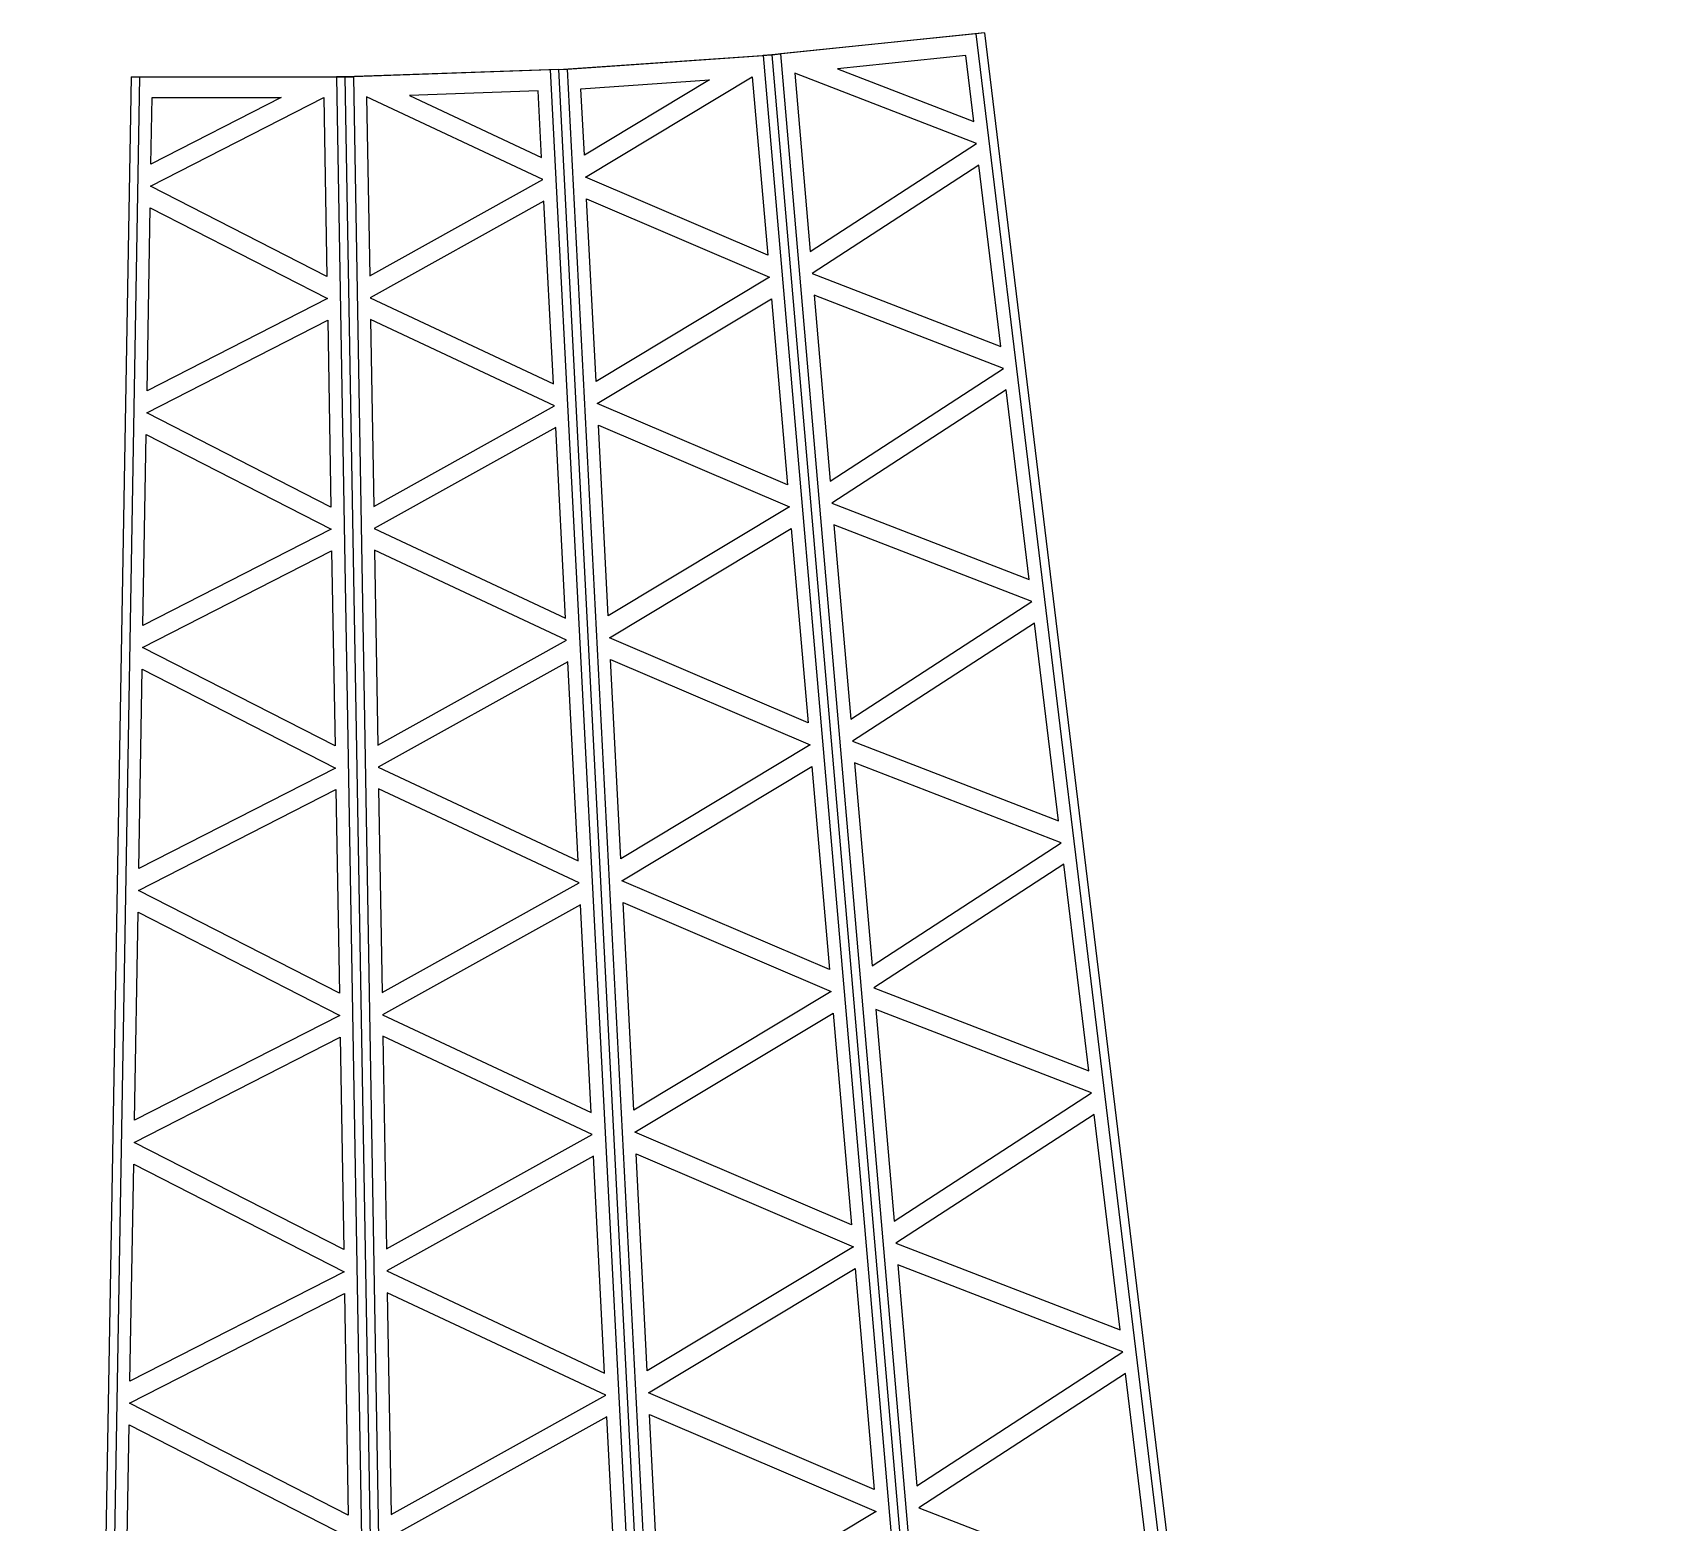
# Model space of a CAD drawing. Header units: millimetres. Extents: x -24 to 168, y 0 to 672.
# Drawn here: x -24 to 167.6, y 498 to 672.2 of the extents above; entities that cross this region are included whole.
import ezdxf

# ---------------------------------------------------------------- set-up
doc = ezdxf.new("R2010")
doc.units = ezdxf.units.MM
doc.header["$MEASUREMENT"] = 0
doc.layers.add('Body001', color=7, linetype='CONTINUOUS')

msp = doc.modelspace()

# ---------------------------------------------------------------- linework, layer by layer
at = {"layer": 'Body001'}
for p, q in [((87.29, 672.17), (62.43, 669.58)), ((87.29, 672.17), (62.43, 669.58)), ((86.3, 672.06, 1.2), (63.42, 669.69, 1.2)), ((86.3, 672.06, 1.2), (63.42, 669.69, 1.2)), ((87.29, 672.17, 0.2), (86.3, 672.06, 1.2)), ((87.29, 672.17, 0.2), (86.3, 672.06, 1.2)), ((86.3, 672.06, 1.2), (166.61, 9.81, 1.2)), ((86.3, 672.06, 1.2), (166.61, 9.81, 1.2)), ((87.29, 672.17), (87.29, 672.17, 0.2)), ((87.29, 672.17, 0.2), (167.6, 9.92, 0.2)), ((87.29, 672.17), (167.6, 9.92)), ((87.29, 672.17), (87.29, 672.17, 0.2)), ((87.29, 672.17, 0.2), (167.6, 9.92, 0.2)), ((87.29, 672.17), (167.6, 9.92)), ((37.49, 667.86), (62.43, 669.58)), ((37.49, 667.86), (62.43, 669.58)), ((38.48, 667.93, 1.2), (61.43, 669.52, 1.2)), ((38.48, 667.93, 1.2), (61.43, 669.52, 1.2)), ((62.43, 669.58, 0.2), (61.43, 669.52, 1.2)), ((62.43, 669.58, 0.2), (61.43, 669.52, 1.2)), ((61.43, 669.52, 1.2), (118.86, 4.89, 1.2)), ((61.43, 669.52, 1.2), (118.86, 4.89, 1.2)), ((62.43, 669.58, 0.2), (63.42, 669.69, 1.2)), ((62.43, 669.58, 0.2), (63.42, 669.69, 1.2)), ((62.43, 669.58), (62.43, 669.58, 0.2)), ((62.43, 669.58), (62.43, 669.58, 0.2)), ((62.43, 669.58, 0.2), (119.86, 4.96, 0.2)), ((62.43, 669.58, 0.2), (119.86, 4.96, 0.2)), ((63.42, 669.69, 1.2), (120.85, 5.07, 1.2)), ((63.42, 669.69, 1.2), (120.85, 5.07, 1.2)), ((85.1, 669.51, 1.2), (70.09, 667.95, 1.2)), ((85.1, 669.51), (70.09, 667.95)), ((85.1, 669.51, 1.2), (70.09, 667.95, 1.2)), ((85.1, 669.51), (70.09, 667.95)), ((86.03, 661.78, 1.2), (85.1, 669.51, 1.2)), ((85.1, 669.51), (85.1, 669.51, 1.2)), ((86.03, 661.78), (85.1, 669.51)), ((86.03, 661.78, 1.2), (85.1, 669.51, 1.2)), ((85.1, 669.51), (85.1, 669.51, 1.2)), ((86.03, 661.78), (85.1, 669.51)), ((-12.5, 667, 0.2), (-24, 0, 0.2)), ((-12.5, 667), (-24, 0)), ((-12.5, 667, 0.2), (-24, 0, 0.2)), ((-12.5, 667), (-24, 0)), ((-11.5, 667, 1.2), (-23, 0, 1.2)), ((-11.5, 667, 1.2), (-23, 0, 1.2)), ((-12.5, 667), (-12.5, 667, 0.2)), ((-12.5, 667), (-12.5, 667, 0.2)), ((-12.5, 667, 0.2), (-11.5, 667, 1.2)), ((-12.5, 667), (12.5, 667)), ((-12.5, 667, 0.2), (-11.5, 667, 1.2)), ((-12.5, 667), (12.5, 667)), ((-11.5, 667, 1.2), (11.5, 667, 1.2)), ((-11.5, 667, 1.2), (11.5, 667, 1.2)), ((12.5, 667, 0.2), (11.5, 667, 1.2)), ((11.5, 667, 1.2), (23, 0, 1.2)), ((12.5, 667, 0.2), (11.5, 667, 1.2)), ((11.5, 667, 1.2), (23, 0, 1.2)), ((37.49, 667.86), (12.5, 667)), ((37.49, 667.86), (12.5, 667)), ((12.5, 667, 0.2), (13.5, 667.03, 1.2)), ((12.5, 667, 0.2), (13.5, 667.03, 1.2)), ((12.5, 667), (12.5, 667, 0.2)), ((12.5, 667), (12.5, 667, 0.2)), ((12.5, 667, 0.2), (24, 0, 0.2)), ((12.5, 667, 0.2), (24, 0, 0.2)), ((36.49, 667.83, 1.2), (13.5, 667.03, 1.2)), ((36.49, 667.83, 1.2), (13.5, 667.03, 1.2)), ((13.5, 667.03, 1.2), (25, 0.03, 1.2)), ((13.5, 667.03, 1.2), (25, 0.03, 1.2)), ((37.49, 667.86, 0.2), (36.49, 667.83, 1.2)), ((37.49, 667.86, 0.2), (36.49, 667.83, 1.2)), ((36.49, 667.83, 1.2), (70.97, 1.62, 1.2)), ((36.49, 667.83, 1.2), (70.97, 1.62, 1.2)), ((37.49, 667.86, 0.2), (38.48, 667.93, 1.2)), ((37.49, 667.86, 0.2), (38.48, 667.93, 1.2)), ((37.49, 667.86), (37.49, 667.86, 0.2)), ((37.49, 667.86), (37.49, 667.86, 0.2)), ((37.49, 667.86, 0.2), (71.97, 1.65, 0.2)), ((37.49, 667.86, 0.2), (71.97, 1.65, 0.2)), ((38.48, 667.93, 1.2), (72.97, 1.72, 1.2)), ((38.48, 667.93, 1.2), (72.97, 1.72, 1.2)), ((40.64, 655.27, 1.2), (60.14, 667, 1.2)), ((40.64, 655.27), (60.14, 667)), ((40.64, 655.27, 1.2), (60.14, 667, 1.2)), ((40.64, 655.27), (60.14, 667)), ((60.14, 667, 1.2), (61.94, 646.17, 1.2)), ((60.14, 667), (60.14, 667, 1.2)), ((60.14, 667), (60.14, 667, 1.2)), ((60.14, 667), (61.94, 646.17)), ((60.14, 667, 1.2), (61.94, 646.17, 1.2)), ((60.14, 667), (61.94, 646.17)), ((86.34, 659.22, 1.2), (65.12, 667.43, 1.2)), ((65.12, 667.43, 1.2), (66.92, 646.6, 1.2)), ((65.12, 667.43), (65.12, 667.43, 1.2)), ((86.34, 659.22), (65.12, 667.43)), ((86.34, 659.22, 1.2), (65.12, 667.43, 1.2)), ((65.12, 667.43), (65.12, 667.43, 1.2)), ((65.12, 667.43), (66.92, 646.6)), ((65.12, 667.43, 1.2), (66.92, 646.6, 1.2)), ((86.34, 659.22), (65.12, 667.43)), ((65.12, 667.43), (66.92, 646.6)), ((70.09, 667.95, 1.2), (86.03, 661.78, 1.2)), ((70.09, 667.95), (70.09, 667.95, 1.2)), ((70.09, 667.95), (86.03, 661.78)), ((70.09, 667.95, 1.2), (86.03, 661.78, 1.2)), ((70.09, 667.95), (70.09, 667.95, 1.2)), ((70.09, 667.95), (86.03, 661.78)), ((35.11, 665.36, 1.2), (20.04, 664.84, 1.2)), ((35.11, 665.36), (20.04, 664.84)), ((35.11, 665.36, 1.2), (20.04, 664.84, 1.2)), ((35.11, 665.36), (20.04, 664.84)), ((35.51, 657.59, 1.2), (35.11, 665.36, 1.2)), ((35.11, 665.36), (35.11, 665.36, 1.2)), ((35.51, 657.59), (35.11, 665.36)), ((35.51, 657.59, 1.2), (35.11, 665.36, 1.2)), ((35.11, 665.36), (35.11, 665.36, 1.2)), ((35.51, 657.59), (35.11, 665.36)), ((40.1, 665.62, 1.2), (55.15, 666.66, 1.2)), ((40.1, 665.62), (55.15, 666.66)), ((40.1, 665.62, 1.2), (55.15, 666.66, 1.2)), ((40.1, 665.62), (55.15, 666.66)), ((40.51, 657.85, 1.2), (40.1, 665.62, 1.2)), ((40.1, 665.62), (40.1, 665.62, 1.2)), ((40.51, 657.85), (40.1, 665.62)), ((40.51, 657.85, 1.2), (40.1, 665.62, 1.2)), ((40.1, 665.62), (40.1, 665.62, 1.2)), ((40.51, 657.85), (40.1, 665.62)), ((55.15, 666.66, 1.2), (40.51, 657.85, 1.2)), ((55.15, 666.66), (40.51, 657.85)), ((55.15, 666.66, 1.2), (40.51, 657.85, 1.2)), ((55.15, 666.66), (40.51, 657.85)), ((55.15, 666.66), (55.15, 666.66, 1.2)), ((55.15, 666.66), (55.15, 666.66, 1.2)), ((-10.22, 654.22, 1.2), (10.04, 664.58, 1.2)), ((-10.22, 654.22), (10.04, 664.58)), ((-10.22, 654.22, 1.2), (10.04, 664.58, 1.2)), ((-10.22, 654.22), (10.04, 664.58)), ((-10.18, 656.8, 1.2), (-10.04, 664.58, 1.2)), ((5.04, 664.58, 1.2), (-10.18, 656.8, 1.2)), ((-10.18, 656.8), (-10.04, 664.58)), ((-10.18, 656.8, 1.2), (-10.04, 664.58, 1.2)), ((5.04, 664.58), (-10.18, 656.8)), ((5.04, 664.58, 1.2), (-10.18, 656.8, 1.2)), ((-10.18, 656.8), (-10.04, 664.58)), ((5.04, 664.58), (-10.18, 656.8)), ((-10.04, 664.58, 1.2), (5.04, 664.58, 1.2)), ((-10.04, 664.58), (-10.04, 664.58, 1.2)), ((-10.04, 664.58), (-10.04, 664.58, 1.2)), ((-10.04, 664.58), (5.04, 664.58)), ((-10.04, 664.58, 1.2), (5.04, 664.58, 1.2)), ((-10.04, 664.58), (5.04, 664.58)), ((5.04, 664.58), (5.04, 664.58, 1.2)), ((5.04, 664.58), (5.04, 664.58, 1.2)), ((10.04, 664.58, 1.2), (10.4, 643.67, 1.2)), ((10.04, 664.58), (10.04, 664.58, 1.2)), ((10.04, 664.58), (10.04, 664.58, 1.2)), ((10.04, 664.58), (10.4, 643.67)), ((10.04, 664.58, 1.2), (10.4, 643.67, 1.2)), ((10.04, 664.58), (10.4, 643.67)), ((35.65, 655.01, 1.2), (15.04, 664.67, 1.2)), ((15.04, 664.67, 1.2), (15.4, 643.76, 1.2)), ((15.04, 664.67), (15.04, 664.67, 1.2)), ((35.65, 655.01), (15.04, 664.67)), ((35.65, 655.01, 1.2), (15.04, 664.67, 1.2)), ((15.04, 664.67), (15.04, 664.67, 1.2)), ((15.04, 664.67), (15.4, 643.76)), ((15.04, 664.67, 1.2), (15.4, 643.76, 1.2)), ((35.65, 655.01), (15.04, 664.67)), ((15.04, 664.67), (15.4, 643.76)), ((20.04, 664.84, 1.2), (35.51, 657.59, 1.2)), ((20.04, 664.84), (20.04, 664.84, 1.2)), ((20.04, 664.84), (20.04, 664.84, 1.2)), ((20.04, 664.84), (35.51, 657.59)), ((20.04, 664.84, 1.2), (35.51, 657.59, 1.2)), ((20.04, 664.84), (35.51, 657.59)), ((86.03, 661.78), (86.03, 661.78, 1.2)), ((86.03, 661.78), (86.03, 661.78, 1.2)), ((66.92, 646.6, 1.2), (86.34, 659.22, 1.2)), ((66.92, 646.6), (86.34, 659.22)), ((66.92, 646.6, 1.2), (86.34, 659.22, 1.2)), ((66.92, 646.6), (86.34, 659.22)), ((86.34, 659.22), (86.34, 659.22, 1.2)), ((86.34, 659.22), (86.34, 659.22, 1.2)), ((35.51, 657.59), (35.51, 657.59, 1.2)), ((35.51, 657.59), (35.51, 657.59, 1.2)), ((40.51, 657.85), (40.51, 657.85, 1.2)), ((40.51, 657.85), (40.51, 657.85, 1.2)), ((-10.18, 656.8), (-10.18, 656.8, 1.2)), ((-10.18, 656.8), (-10.18, 656.8, 1.2)), ((86.65, 656.7, 1.2), (67.14, 644.03, 1.2)), ((86.65, 656.7), (67.14, 644.03)), ((86.65, 656.7, 1.2), (67.14, 644.03, 1.2)), ((86.65, 656.7), (67.14, 644.03)), ((89.22, 635.48, 1.2), (86.65, 656.7, 1.2)), ((86.65, 656.7), (86.65, 656.7, 1.2)), ((86.65, 656.7), (86.65, 656.7, 1.2)), ((89.22, 635.48), (86.65, 656.7)), ((89.22, 635.48, 1.2), (86.65, 656.7, 1.2)), ((89.22, 635.48), (86.65, 656.7)), ((10.4, 643.67, 1.2), (-10.22, 654.22, 1.2)), ((-10.22, 654.22), (-10.22, 654.22, 1.2)), ((-10.22, 654.22), (-10.22, 654.22, 1.2)), ((10.4, 643.67), (-10.22, 654.22)), ((10.4, 643.67, 1.2), (-10.22, 654.22, 1.2)), ((10.4, 643.67), (-10.22, 654.22)), ((15.4, 643.76, 1.2), (35.65, 655.01, 1.2)), ((15.4, 643.76), (35.65, 655.01)), ((15.4, 643.76, 1.2), (35.65, 655.01, 1.2)), ((15.4, 643.76), (35.65, 655.01)), ((35.65, 655.01), (35.65, 655.01, 1.2)), ((35.65, 655.01), (35.65, 655.01, 1.2)), ((61.94, 646.17, 1.2), (40.64, 655.27, 1.2)), ((40.64, 655.27), (40.64, 655.27, 1.2)), ((40.64, 655.27), (40.64, 655.27, 1.2)), ((61.94, 646.17), (40.64, 655.27)), ((61.94, 646.17, 1.2), (40.64, 655.27, 1.2)), ((61.94, 646.17), (40.64, 655.27)), ((-10.63, 630.32, 1.2), (-10.26, 651.69, 1.2)), ((-10.63, 630.32), (-10.26, 651.69)), ((-10.63, 630.32, 1.2), (-10.26, 651.69, 1.2)), ((-10.63, 630.32), (-10.26, 651.69)), ((-10.26, 651.69, 1.2), (10.45, 641.09, 1.2)), ((-10.26, 651.69), (-10.26, 651.69, 1.2)), ((-10.26, 651.69), (10.45, 641.09)), ((-10.26, 651.69, 1.2), (10.45, 641.09, 1.2)), ((-10.26, 651.69), (-10.26, 651.69, 1.2)), ((-10.26, 651.69), (10.45, 641.09)), ((35.78, 652.48, 1.2), (15.45, 641.18, 1.2)), ((35.78, 652.48), (15.45, 641.18)), ((35.78, 652.48, 1.2), (15.45, 641.18, 1.2)), ((35.78, 652.48), (15.45, 641.18)), ((36.88, 631.13, 1.2), (35.78, 652.48, 1.2)), ((35.78, 652.48), (35.78, 652.48, 1.2)), ((35.78, 652.48), (35.78, 652.48, 1.2)), ((36.88, 631.13), (35.78, 652.48)), ((36.88, 631.13, 1.2), (35.78, 652.48, 1.2)), ((36.88, 631.13), (35.78, 652.48)), ((40.77, 652.74, 1.2), (62.16, 643.6, 1.2)), ((41.88, 631.39, 1.2), (40.77, 652.74, 1.2)), ((40.77, 652.74), (40.77, 652.74, 1.2)), ((40.77, 652.74), (62.16, 643.6)), ((40.77, 652.74, 1.2), (62.16, 643.6, 1.2)), ((40.77, 652.74), (40.77, 652.74, 1.2)), ((41.88, 631.39), (40.77, 652.74)), ((41.88, 631.39, 1.2), (40.77, 652.74, 1.2)), ((40.77, 652.74), (62.16, 643.6)), ((41.88, 631.39), (40.77, 652.74)), ((61.94, 646.17), (61.94, 646.17, 1.2)), ((61.94, 646.17), (61.94, 646.17, 1.2)), ((66.92, 646.6), (66.92, 646.6, 1.2)), ((66.92, 646.6), (66.92, 646.6, 1.2)), ((67.14, 644.03, 1.2), (89.22, 635.48, 1.2)), ((67.14, 644.03), (67.14, 644.03, 1.2)), ((67.14, 644.03), (67.14, 644.03, 1.2)), ((67.14, 644.03), (89.22, 635.48)), ((67.14, 644.03, 1.2), (89.22, 635.48, 1.2)), ((67.14, 644.03), (89.22, 635.48)), ((10.4, 643.67), (10.4, 643.67, 1.2)), ((10.4, 643.67), (10.4, 643.67, 1.2)), ((15.4, 643.76), (15.4, 643.76, 1.2)), ((15.4, 643.76), (15.4, 643.76, 1.2)), ((62.16, 643.6, 1.2), (41.88, 631.39, 1.2)), ((62.16, 643.6), (41.88, 631.39)), ((62.16, 643.6, 1.2), (41.88, 631.39, 1.2)), ((62.16, 643.6), (41.88, 631.39)), ((62.16, 643.6), (62.16, 643.6, 1.2)), ((62.16, 643.6), (62.16, 643.6, 1.2)), ((10.45, 641.09, 1.2), (-10.63, 630.32, 1.2)), ((10.45, 641.09), (-10.63, 630.32)), ((10.45, 641.09, 1.2), (-10.63, 630.32, 1.2)), ((10.45, 641.09), (-10.63, 630.32)), ((10.45, 641.09), (10.45, 641.09, 1.2)), ((10.45, 641.09), (10.45, 641.09, 1.2)), ((15.45, 641.18, 1.2), (36.88, 631.13, 1.2)), ((15.45, 641.18), (15.45, 641.18, 1.2)), ((15.45, 641.18), (15.45, 641.18, 1.2)), ((15.45, 641.18), (36.88, 631.13)), ((15.45, 641.18, 1.2), (36.88, 631.13, 1.2)), ((15.45, 641.18), (36.88, 631.13)), ((42.01, 628.82, 1.2), (62.38, 641.07, 1.2)), ((42.01, 628.82), (62.38, 641.07)), ((42.01, 628.82, 1.2), (62.38, 641.07, 1.2)), ((42.01, 628.82), (62.38, 641.07)), ((62.38, 641.07, 1.2), (64.26, 619.31, 1.2)), ((62.38, 641.07), (62.38, 641.07, 1.2)), ((62.38, 641.07), (62.38, 641.07, 1.2)), ((62.38, 641.07), (64.26, 619.31)), ((62.38, 641.07, 1.2), (64.26, 619.31, 1.2)), ((62.38, 641.07), (64.26, 619.31)), ((89.53, 632.92, 1.2), (67.36, 641.5, 1.2)), ((67.36, 641.5, 1.2), (69.24, 619.74, 1.2)), ((67.36, 641.5), (67.36, 641.5, 1.2)), ((89.53, 632.92), (67.36, 641.5)), ((89.53, 632.92, 1.2), (67.36, 641.5, 1.2)), ((67.36, 641.5), (67.36, 641.5, 1.2)), ((67.36, 641.5), (69.24, 619.74)), ((67.36, 641.5, 1.2), (69.24, 619.74, 1.2)), ((89.53, 632.92), (67.36, 641.5)), ((67.36, 641.5), (69.24, 619.74)), ((-10.68, 627.74, 1.2), (10.49, 638.56, 1.2)), ((-10.68, 627.74), (10.49, 638.56)), ((-10.68, 627.74, 1.2), (10.49, 638.56, 1.2)), ((-10.68, 627.74), (10.49, 638.56)), ((10.49, 638.56, 1.2), (10.87, 616.72, 1.2)), ((10.49, 638.56), (10.49, 638.56, 1.2)), ((10.49, 638.56), (10.49, 638.56, 1.2)), ((10.49, 638.56), (10.87, 616.72)), ((10.49, 638.56, 1.2), (10.87, 616.72, 1.2)), ((10.49, 638.56), (10.87, 616.72)), ((37.02, 628.56, 1.2), (15.49, 638.65, 1.2)), ((15.49, 638.65, 1.2), (15.87, 616.8, 1.2)), ((15.49, 638.65), (15.49, 638.65, 1.2)), ((37.02, 628.56), (15.49, 638.65)), ((37.02, 628.56, 1.2), (15.49, 638.65, 1.2)), ((15.49, 638.65), (15.49, 638.65, 1.2)), ((15.49, 638.65), (15.87, 616.8)), ((15.49, 638.65, 1.2), (15.87, 616.8, 1.2)), ((37.02, 628.56), (15.49, 638.65)), ((15.49, 638.65), (15.87, 616.8)), ((89.22, 635.48), (89.22, 635.48, 1.2)), ((89.22, 635.48), (89.22, 635.48, 1.2)), ((69.24, 619.74, 1.2), (89.53, 632.92, 1.2)), ((69.24, 619.74), (89.53, 632.92)), ((69.24, 619.74, 1.2), (89.53, 632.92, 1.2)), ((69.24, 619.74), (89.53, 632.92)), ((89.53, 632.92), (89.53, 632.92, 1.2)), ((89.53, 632.92), (89.53, 632.92, 1.2)), ((36.88, 631.13), (36.88, 631.13, 1.2)), ((36.88, 631.13), (36.88, 631.13, 1.2)), ((41.88, 631.39), (41.88, 631.39, 1.2)), ((41.88, 631.39), (41.88, 631.39, 1.2)), ((89.84, 630.41, 1.2), (69.46, 617.17, 1.2)), ((89.84, 630.41), (69.46, 617.17)), ((89.84, 630.41, 1.2), (69.46, 617.17, 1.2)), ((89.84, 630.41), (69.46, 617.17)), ((92.53, 608.24, 1.2), (89.84, 630.41, 1.2)), ((89.84, 630.41), (89.84, 630.41, 1.2)), ((89.84, 630.41), (89.84, 630.41, 1.2)), ((92.53, 608.24), (89.84, 630.41)), ((92.53, 608.24, 1.2), (89.84, 630.41, 1.2)), ((92.53, 608.24), (89.84, 630.41)), ((-10.63, 630.32), (-10.63, 630.32, 1.2)), ((-10.63, 630.32), (-10.63, 630.32, 1.2)), ((15.87, 616.8, 1.2), (37.02, 628.56, 1.2)), ((15.87, 616.8), (37.02, 628.56)), ((15.87, 616.8, 1.2), (37.02, 628.56, 1.2)), ((15.87, 616.8), (37.02, 628.56)), ((37.02, 628.56), (37.02, 628.56, 1.2)), ((37.02, 628.56), (37.02, 628.56, 1.2)), ((64.26, 619.31, 1.2), (42.01, 628.82, 1.2)), ((42.01, 628.82), (42.01, 628.82, 1.2)), ((42.01, 628.82), (42.01, 628.82, 1.2)), ((64.26, 619.31), (42.01, 628.82)), ((64.26, 619.31, 1.2), (42.01, 628.82, 1.2)), ((64.26, 619.31), (42.01, 628.82)), ((10.87, 616.72, 1.2), (-10.68, 627.74, 1.2)), ((-10.68, 627.74), (-10.68, 627.74, 1.2)), ((-10.68, 627.74), (-10.68, 627.74, 1.2)), ((10.87, 616.72), (-10.68, 627.74)), ((10.87, 616.72, 1.2), (-10.68, 627.74, 1.2)), ((10.87, 616.72), (-10.68, 627.74)), ((-11.11, 602.88, 1.2), (-10.72, 625.2, 1.2)), ((-11.11, 602.88), (-10.72, 625.2)), ((-11.11, 602.88, 1.2), (-10.72, 625.2, 1.2)), ((-11.11, 602.88), (-10.72, 625.2)), ((-10.72, 625.2, 1.2), (10.91, 614.14, 1.2)), ((-10.72, 625.2), (-10.72, 625.2, 1.2)), ((-10.72, 625.2), (10.91, 614.14)), ((-10.72, 625.2, 1.2), (10.91, 614.14, 1.2)), ((-10.72, 625.2), (-10.72, 625.2, 1.2)), ((-10.72, 625.2), (10.91, 614.14)), ((37.15, 626.03, 1.2), (15.91, 614.22, 1.2)), ((37.15, 626.03), (15.91, 614.22)), ((37.15, 626.03, 1.2), (15.91, 614.22, 1.2)), ((37.15, 626.03), (15.91, 614.22)), ((38.3, 603.73, 1.2), (37.15, 626.03, 1.2)), ((37.15, 626.03), (37.15, 626.03, 1.2)), ((37.15, 626.03), (37.15, 626.03, 1.2)), ((38.3, 603.73), (37.15, 626.03)), ((38.3, 603.73, 1.2), (37.15, 626.03, 1.2)), ((38.3, 603.73), (37.15, 626.03)), ((42.14, 626.28, 1.2), (64.48, 616.74, 1.2)), ((43.29, 603.99, 1.2), (42.14, 626.28, 1.2)), ((42.14, 626.28), (42.14, 626.28, 1.2)), ((42.14, 626.28), (64.48, 616.74)), ((42.14, 626.28, 1.2), (64.48, 616.74, 1.2)), ((42.14, 626.28), (42.14, 626.28, 1.2)), ((43.29, 603.99), (42.14, 626.28)), ((43.29, 603.99, 1.2), (42.14, 626.28, 1.2)), ((42.14, 626.28), (64.48, 616.74)), ((43.29, 603.99), (42.14, 626.28)), ((64.26, 619.31), (64.26, 619.31, 1.2)), ((64.26, 619.31), (64.26, 619.31, 1.2)), ((69.24, 619.74), (69.24, 619.74, 1.2)), ((69.24, 619.74), (69.24, 619.74, 1.2)), ((69.46, 617.17, 1.2), (92.53, 608.24, 1.2)), ((69.46, 617.17), (69.46, 617.17, 1.2)), ((69.46, 617.17), (69.46, 617.17, 1.2)), ((69.46, 617.17), (92.53, 608.24)), ((69.46, 617.17, 1.2), (92.53, 608.24, 1.2)), ((69.46, 617.17), (92.53, 608.24)), ((10.87, 616.72), (10.87, 616.72, 1.2)), ((10.87, 616.72), (10.87, 616.72, 1.2)), ((15.87, 616.8), (15.87, 616.8, 1.2)), ((15.87, 616.8), (15.87, 616.8, 1.2)), ((64.48, 616.74, 1.2), (43.29, 603.99, 1.2)), ((64.48, 616.74), (43.29, 603.99)), ((64.48, 616.74, 1.2), (43.29, 603.99, 1.2)), ((64.48, 616.74), (43.29, 603.99)), ((64.48, 616.74), (64.48, 616.74, 1.2)), ((64.48, 616.74), (64.48, 616.74, 1.2)), ((10.91, 614.14, 1.2), (-11.11, 602.88, 1.2)), ((10.91, 614.14), (-11.11, 602.88)), ((10.91, 614.14, 1.2), (-11.11, 602.88, 1.2)), ((10.91, 614.14), (-11.11, 602.88)), ((10.91, 614.14), (10.91, 614.14, 1.2)), ((10.91, 614.14), (10.91, 614.14, 1.2)), ((15.91, 614.22, 1.2), (38.3, 603.73, 1.2)), ((15.91, 614.22), (15.91, 614.22, 1.2)), ((15.91, 614.22), (15.91, 614.22, 1.2)), ((15.91, 614.22), (38.3, 603.73)), ((15.91, 614.22, 1.2), (38.3, 603.73, 1.2)), ((15.91, 614.22), (38.3, 603.73)), ((43.43, 601.41, 1.2), (64.7, 614.21, 1.2)), ((43.43, 601.41), (64.7, 614.21)), ((43.43, 601.41, 1.2), (64.7, 614.21, 1.2)), ((43.43, 601.41), (64.7, 614.21)), ((64.7, 614.21, 1.2), (66.67, 591.48, 1.2)), ((64.7, 614.21), (64.7, 614.21, 1.2)), ((64.7, 614.21), (64.7, 614.21, 1.2)), ((64.7, 614.21), (66.67, 591.48)), ((64.7, 614.21, 1.2), (66.67, 591.48, 1.2)), ((64.7, 614.21), (66.67, 591.48)), ((92.84, 605.68, 1.2), (69.68, 614.64, 1.2)), ((69.68, 614.64, 1.2), (71.65, 591.92, 1.2)), ((69.68, 614.64), (69.68, 614.64, 1.2)), ((92.84, 605.68), (69.68, 614.64)), ((92.84, 605.68, 1.2), (69.68, 614.64, 1.2)), ((69.68, 614.64), (69.68, 614.64, 1.2)), ((69.68, 614.64), (71.65, 591.92)), ((69.68, 614.64, 1.2), (71.65, 591.92, 1.2)), ((92.84, 605.68), (69.68, 614.64)), ((69.68, 614.64), (71.65, 591.92)), ((-11.15, 600.3, 1.2), (10.95, 611.6, 1.2)), ((-11.15, 600.3), (10.95, 611.6)), ((-11.15, 600.3, 1.2), (10.95, 611.6, 1.2)), ((-11.15, 600.3), (10.95, 611.6)), ((10.95, 611.6, 1.2), (11.35, 588.79, 1.2)), ((10.95, 611.6), (10.95, 611.6, 1.2)), ((10.95, 611.6), (10.95, 611.6, 1.2)), ((10.95, 611.6), (11.35, 588.79)), ((10.95, 611.6, 1.2), (11.35, 588.79, 1.2)), ((10.95, 611.6), (11.35, 588.79)), ((38.43, 601.15, 1.2), (15.95, 611.69, 1.2)), ((15.95, 611.69, 1.2), (16.35, 588.88, 1.2)), ((15.95, 611.69), (15.95, 611.69, 1.2)), ((38.43, 601.15), (15.95, 611.69)), ((38.43, 601.15, 1.2), (15.95, 611.69, 1.2)), ((15.95, 611.69), (15.95, 611.69, 1.2)), ((15.95, 611.69), (16.35, 588.88)), ((15.95, 611.69, 1.2), (16.35, 588.88, 1.2)), ((38.43, 601.15), (15.95, 611.69)), ((15.95, 611.69), (16.35, 588.88)), ((92.53, 608.24), (92.53, 608.24, 1.2)), ((92.53, 608.24), (92.53, 608.24, 1.2)), ((71.65, 591.92, 1.2), (92.84, 605.68, 1.2)), ((71.65, 591.92), (92.84, 605.68)), ((71.65, 591.92, 1.2), (92.84, 605.68, 1.2)), ((71.65, 591.92), (92.84, 605.68)), ((92.84, 605.68), (92.84, 605.68, 1.2)), ((92.84, 605.68), (92.84, 605.68, 1.2)), ((38.3, 603.73), (38.3, 603.73, 1.2)), ((38.3, 603.73), (38.3, 603.73, 1.2)), ((43.29, 603.99), (43.29, 603.99, 1.2)), ((43.29, 603.99), (43.29, 603.99, 1.2)), ((-11.11, 602.88), (-11.11, 602.88, 1.2)), ((-11.11, 602.88), (-11.11, 602.88, 1.2)), ((93.14, 603.16, 1.2), (71.87, 589.34, 1.2)), ((93.14, 603.16), (71.87, 589.34)), ((93.14, 603.16, 1.2), (71.87, 589.34, 1.2)), ((93.14, 603.16), (71.87, 589.34)), ((95.95, 580.02, 1.2), (93.14, 603.16, 1.2)), ((93.14, 603.16), (93.14, 603.16, 1.2)), ((93.14, 603.16), (93.14, 603.16, 1.2)), ((95.95, 580.02), (93.14, 603.16)), ((95.95, 580.02, 1.2), (93.14, 603.16, 1.2)), ((95.95, 580.02), (93.14, 603.16)), ((11.35, 588.79, 1.2), (-11.15, 600.3, 1.2)), ((-11.15, 600.3), (-11.15, 600.3, 1.2)), ((-11.15, 600.3), (-11.15, 600.3, 1.2)), ((11.35, 588.79), (-11.15, 600.3)), ((11.35, 588.79, 1.2), (-11.15, 600.3, 1.2)), ((11.35, 588.79), (-11.15, 600.3)), ((16.35, 588.88, 1.2), (38.43, 601.15, 1.2)), ((16.35, 588.88), (38.43, 601.15)), ((16.35, 588.88, 1.2), (38.43, 601.15, 1.2)), ((16.35, 588.88), (38.43, 601.15)), ((38.43, 601.15), (38.43, 601.15, 1.2)), ((38.43, 601.15), (38.43, 601.15, 1.2)), ((66.67, 591.48, 1.2), (43.43, 601.41, 1.2)), ((43.43, 601.41), (43.43, 601.41, 1.2)), ((43.43, 601.41), (43.43, 601.41, 1.2)), ((66.67, 591.48), (43.43, 601.41)), ((66.67, 591.48, 1.2), (43.43, 601.41, 1.2)), ((66.67, 591.48), (43.43, 601.41)), ((38.57, 598.62, 1.2), (16.39, 586.3, 1.2)), ((38.57, 598.62), (16.39, 586.3)), ((38.57, 598.62, 1.2), (16.39, 586.3, 1.2)), ((38.57, 598.62), (16.39, 586.3)), ((39.77, 575.34, 1.2), (38.57, 598.62, 1.2)), ((38.57, 598.62), (38.57, 598.62, 1.2)), ((38.57, 598.62), (38.57, 598.62, 1.2)), ((39.77, 575.34), (38.57, 598.62)), ((39.77, 575.34, 1.2), (38.57, 598.62, 1.2)), ((39.77, 575.34), (38.57, 598.62)), ((43.56, 598.88, 1.2), (66.89, 588.91, 1.2)), ((44.76, 575.6, 1.2), (43.56, 598.88, 1.2)), ((43.56, 598.88), (43.56, 598.88, 1.2)), ((43.56, 598.88), (66.89, 588.91)), ((43.56, 598.88, 1.2), (66.89, 588.91, 1.2)), ((43.56, 598.88), (43.56, 598.88, 1.2)), ((44.76, 575.6), (43.56, 598.88)), ((44.76, 575.6, 1.2), (43.56, 598.88, 1.2)), ((43.56, 598.88), (66.89, 588.91)), ((44.76, 575.6), (43.56, 598.88)), ((-11.6, 574.46, 1.2), (-11.19, 597.76, 1.2)), ((-11.6, 574.46), (-11.19, 597.76)), ((-11.6, 574.46, 1.2), (-11.19, 597.76, 1.2)), ((-11.6, 574.46), (-11.19, 597.76)), ((-11.19, 597.76, 1.2), (11.39, 586.21, 1.2)), ((-11.19, 597.76), (-11.19, 597.76, 1.2)), ((-11.19, 597.76), (11.39, 586.21)), ((-11.19, 597.76, 1.2), (11.39, 586.21, 1.2)), ((-11.19, 597.76), (-11.19, 597.76, 1.2)), ((-11.19, 597.76), (11.39, 586.21)), ((66.67, 591.48), (66.67, 591.48, 1.2)), ((66.67, 591.48), (66.67, 591.48, 1.2)), ((71.65, 591.92), (71.65, 591.92, 1.2)), ((71.65, 591.92), (71.65, 591.92, 1.2)), ((11.35, 588.79), (11.35, 588.79, 1.2)), ((11.35, 588.79), (11.35, 588.79, 1.2)), ((16.35, 588.88), (16.35, 588.88, 1.2)), ((16.35, 588.88), (16.35, 588.88, 1.2)), ((66.89, 588.91, 1.2), (44.76, 575.6, 1.2)), ((66.89, 588.91), (44.76, 575.6)), ((66.89, 588.91, 1.2), (44.76, 575.6, 1.2)), ((66.89, 588.91), (44.76, 575.6)), ((66.89, 588.91), (66.89, 588.91, 1.2)), ((66.89, 588.91), (66.89, 588.91, 1.2)), ((71.87, 589.34, 1.2), (95.95, 580.02, 1.2)), ((71.87, 589.34), (71.87, 589.34, 1.2)), ((71.87, 589.34), (71.87, 589.34, 1.2)), ((71.87, 589.34), (95.95, 580.02)), ((71.87, 589.34, 1.2), (95.95, 580.02, 1.2)), ((71.87, 589.34), (95.95, 580.02)), ((16.39, 586.3, 1.2), (39.77, 575.34, 1.2)), ((16.39, 586.3), (16.39, 586.3, 1.2)), ((16.39, 586.3), (16.39, 586.3, 1.2)), ((16.39, 586.3), (39.77, 575.34)), ((16.39, 586.3, 1.2), (39.77, 575.34, 1.2)), ((16.39, 586.3), (39.77, 575.34)), ((44.9, 573.03, 1.2), (67.11, 586.39, 1.2)), ((44.9, 573.03), (67.11, 586.39)), ((44.9, 573.03, 1.2), (67.11, 586.39, 1.2)), ((44.9, 573.03), (67.11, 586.39)), ((67.11, 586.39, 1.2), (69.16, 562.66, 1.2)), ((67.11, 586.39), (67.11, 586.39, 1.2)), ((67.11, 586.39), (67.11, 586.39, 1.2)), ((67.11, 586.39), (69.16, 562.66)), ((67.11, 586.39, 1.2), (69.16, 562.66, 1.2)), ((67.11, 586.39), (69.16, 562.66)), ((96.26, 577.46, 1.2), (72.09, 586.82, 1.2)), ((72.09, 586.82, 1.2), (74.14, 563.09, 1.2)), ((72.09, 586.82), (72.09, 586.82, 1.2)), ((96.26, 577.46), (72.09, 586.82)), ((96.26, 577.46, 1.2), (72.09, 586.82, 1.2)), ((72.09, 586.82), (72.09, 586.82, 1.2)), ((72.09, 586.82), (74.14, 563.09)), ((72.09, 586.82, 1.2), (74.14, 563.09, 1.2)), ((96.26, 577.46), (72.09, 586.82)), ((72.09, 586.82), (74.14, 563.09)), ((11.39, 586.21, 1.2), (-11.6, 574.46, 1.2)), ((11.39, 586.21), (-11.6, 574.46)), ((11.39, 586.21, 1.2), (-11.6, 574.46, 1.2)), ((11.39, 586.21), (-11.6, 574.46)), ((11.39, 586.21), (11.39, 586.21, 1.2)), ((11.39, 586.21), (11.39, 586.21, 1.2)), ((-11.64, 571.88, 1.2), (11.44, 583.68, 1.2)), ((-11.64, 571.88), (11.44, 583.68)), ((-11.64, 571.88, 1.2), (11.44, 583.68, 1.2)), ((-11.64, 571.88), (11.44, 583.68)), ((11.44, 583.68, 1.2), (11.85, 559.87, 1.2)), ((11.44, 583.68), (11.44, 583.68, 1.2)), ((11.44, 583.68), (11.44, 583.68, 1.2)), ((11.44, 583.68), (11.85, 559.87)), ((11.44, 583.68, 1.2), (11.85, 559.87, 1.2)), ((11.44, 583.68), (11.85, 559.87)), ((39.9, 572.77, 1.2), (16.44, 583.76, 1.2)), ((16.44, 583.76, 1.2), (16.85, 559.95, 1.2)), ((16.44, 583.76), (16.44, 583.76, 1.2)), ((39.9, 572.77), (16.44, 583.76)), ((39.9, 572.77, 1.2), (16.44, 583.76, 1.2)), ((16.44, 583.76), (16.44, 583.76, 1.2)), ((16.44, 583.76), (16.85, 559.95)), ((16.44, 583.76, 1.2), (16.85, 559.95, 1.2)), ((39.9, 572.77), (16.44, 583.76)), ((16.44, 583.76), (16.85, 559.95)), ((95.95, 580.02), (95.95, 580.02, 1.2)), ((95.95, 580.02), (95.95, 580.02, 1.2)), ((74.14, 563.09, 1.2), (96.26, 577.46, 1.2)), ((74.14, 563.09), (96.26, 577.46)), ((74.14, 563.09, 1.2), (96.26, 577.46, 1.2)), ((74.14, 563.09), (96.26, 577.46)), ((96.26, 577.46), (96.26, 577.46, 1.2)), ((96.26, 577.46), (96.26, 577.46, 1.2)), ((39.77, 575.34), (39.77, 575.34, 1.2)), ((39.77, 575.34), (39.77, 575.34, 1.2)), ((44.76, 575.6), (44.76, 575.6, 1.2)), ((44.76, 575.6), (44.76, 575.6, 1.2)), ((96.56, 574.95, 1.2), (74.36, 560.52, 1.2)), ((96.56, 574.95), (74.36, 560.52)), ((96.56, 574.95, 1.2), (74.36, 560.52, 1.2)), ((96.56, 574.95), (74.36, 560.52)), ((99.49, 550.79, 1.2), (96.56, 574.95, 1.2)), ((96.56, 574.95), (96.56, 574.95, 1.2)), ((96.56, 574.95), (96.56, 574.95, 1.2)), ((99.49, 550.79), (96.56, 574.95)), ((99.49, 550.79, 1.2), (96.56, 574.95, 1.2)), ((99.49, 550.79), (96.56, 574.95)), ((-11.6, 574.46), (-11.6, 574.46, 1.2)), ((-11.6, 574.46), (-11.6, 574.46, 1.2)), ((69.16, 562.66, 1.2), (44.9, 573.03, 1.2)), ((44.9, 573.03), (44.9, 573.03, 1.2)), ((44.9, 573.03), (44.9, 573.03, 1.2)), ((69.16, 562.66), (44.9, 573.03)), ((69.16, 562.66, 1.2), (44.9, 573.03, 1.2)), ((69.16, 562.66), (44.9, 573.03)), ((11.85, 559.87, 1.2), (-11.64, 571.88, 1.2)), ((-11.64, 571.88), (-11.64, 571.88, 1.2)), ((-11.64, 571.88), (-11.64, 571.88, 1.2)), ((11.85, 559.87), (-11.64, 571.88)), ((11.85, 559.87, 1.2), (-11.64, 571.88, 1.2)), ((11.85, 559.87), (-11.64, 571.88)), ((16.85, 559.95, 1.2), (39.9, 572.77, 1.2)), ((16.85, 559.95), (39.9, 572.77)), ((16.85, 559.95, 1.2), (39.9, 572.77, 1.2)), ((16.85, 559.95), (39.9, 572.77)), ((39.9, 572.77), (39.9, 572.77, 1.2)), ((39.9, 572.77), (39.9, 572.77, 1.2)), ((-12.1, 545.02, 1.2), (-11.68, 569.34, 1.2)), ((-12.1, 545.02), (-11.68, 569.34)), ((-12.1, 545.02, 1.2), (-11.68, 569.34, 1.2)), ((-12.1, 545.02), (-11.68, 569.34)), ((-11.68, 569.34, 1.2), (11.89, 557.29, 1.2)), ((-11.68, 569.34), (-11.68, 569.34, 1.2)), ((-11.68, 569.34), (11.89, 557.29)), ((-11.68, 569.34, 1.2), (11.89, 557.29, 1.2)), ((-11.68, 569.34), (-11.68, 569.34, 1.2)), ((-11.68, 569.34), (11.89, 557.29)), ((40.04, 570.23, 1.2), (16.89, 557.37, 1.2)), ((40.04, 570.23), (16.89, 557.37)), ((40.04, 570.23, 1.2), (16.89, 557.37, 1.2)), ((40.04, 570.23), (16.89, 557.37)), ((41.29, 545.94, 1.2), (40.04, 570.23, 1.2)), ((40.04, 570.23), (40.04, 570.23, 1.2)), ((40.04, 570.23), (40.04, 570.23, 1.2)), ((41.29, 545.94), (40.04, 570.23)), ((41.29, 545.94, 1.2), (40.04, 570.23, 1.2)), ((41.29, 545.94), (40.04, 570.23)), ((45.03, 570.49, 1.2), (69.38, 560.09, 1.2)), ((46.29, 546.2, 1.2), (45.03, 570.49, 1.2)), ((45.03, 570.49), (45.03, 570.49, 1.2)), ((45.03, 570.49), (69.38, 560.09)), ((45.03, 570.49, 1.2), (69.38, 560.09, 1.2)), ((45.03, 570.49), (45.03, 570.49, 1.2)), ((46.29, 546.2), (45.03, 570.49)), ((46.29, 546.2, 1.2), (45.03, 570.49, 1.2)), ((45.03, 570.49), (69.38, 560.09)), ((46.29, 546.2), (45.03, 570.49)), ((69.16, 562.66), (69.16, 562.66, 1.2)), ((69.16, 562.66), (69.16, 562.66, 1.2)), ((74.14, 563.09), (74.14, 563.09, 1.2)), ((74.14, 563.09), (74.14, 563.09, 1.2)), ((11.85, 559.87), (11.85, 559.87, 1.2)), ((11.85, 559.87), (11.85, 559.87, 1.2)), ((16.85, 559.95), (16.85, 559.95, 1.2)), ((16.85, 559.95), (16.85, 559.95, 1.2)), ((69.38, 560.09, 1.2), (46.29, 546.2, 1.2)), ((69.38, 560.09), (46.29, 546.2)), ((69.38, 560.09, 1.2), (46.29, 546.2, 1.2)), ((69.38, 560.09), (46.29, 546.2)), ((69.38, 560.09), (69.38, 560.09, 1.2)), ((69.38, 560.09), (69.38, 560.09, 1.2)), ((74.36, 560.52, 1.2), (99.49, 550.79, 1.2)), ((74.36, 560.52), (74.36, 560.52, 1.2)), ((74.36, 560.52), (74.36, 560.52, 1.2)), ((74.36, 560.52), (99.49, 550.79)), ((74.36, 560.52, 1.2), (99.49, 550.79, 1.2)), ((74.36, 560.52), (99.49, 550.79)), ((46.42, 543.62, 1.2), (69.6, 557.56, 1.2)), ((46.42, 543.62), (69.6, 557.56)), ((46.42, 543.62, 1.2), (69.6, 557.56, 1.2)), ((46.42, 543.62), (69.6, 557.56)), ((69.6, 557.56, 1.2), (71.74, 532.8, 1.2)), ((69.6, 557.56), (69.6, 557.56, 1.2)), ((69.6, 557.56), (69.6, 557.56, 1.2)), ((69.6, 557.56), (71.74, 532.8)), ((69.6, 557.56, 1.2), (71.74, 532.8, 1.2)), ((69.6, 557.56), (71.74, 532.8)), ((99.8, 548.23, 1.2), (74.58, 557.99, 1.2)), ((74.58, 557.99, 1.2), (76.72, 533.23, 1.2)), ((74.58, 557.99), (74.58, 557.99, 1.2)), ((99.8, 548.23), (74.58, 557.99)), ((99.8, 548.23, 1.2), (74.58, 557.99, 1.2)), ((74.58, 557.99), (74.58, 557.99, 1.2)), ((74.58, 557.99), (76.72, 533.23)), ((74.58, 557.99, 1.2), (76.72, 533.23, 1.2)), ((99.8, 548.23), (74.58, 557.99)), ((74.58, 557.99), (76.72, 533.23)), ((11.89, 557.29, 1.2), (-12.1, 545.02, 1.2)), ((11.89, 557.29), (-12.1, 545.02)), ((11.89, 557.29, 1.2), (-12.1, 545.02, 1.2)), ((11.89, 557.29), (-12.1, 545.02)), ((11.89, 557.29), (11.89, 557.29, 1.2)), ((11.89, 557.29), (11.89, 557.29, 1.2)), ((16.89, 557.37, 1.2), (41.29, 545.94, 1.2)), ((16.89, 557.37), (16.89, 557.37, 1.2)), ((16.89, 557.37), (16.89, 557.37, 1.2)), ((16.89, 557.37), (41.29, 545.94)), ((16.89, 557.37, 1.2), (41.29, 545.94, 1.2)), ((16.89, 557.37), (41.29, 545.94)), ((-12.15, 542.44, 1.2), (11.93, 554.75, 1.2)), ((-12.15, 542.44), (11.93, 554.75)), ((-12.15, 542.44, 1.2), (11.93, 554.75, 1.2)), ((-12.15, 542.44), (11.93, 554.75)), ((11.93, 554.75, 1.2), (12.36, 529.9, 1.2)), ((11.93, 554.75), (11.93, 554.75, 1.2)), ((11.93, 554.75), (11.93, 554.75, 1.2)), ((11.93, 554.75), (12.36, 529.9)), ((11.93, 554.75, 1.2), (12.36, 529.9, 1.2)), ((11.93, 554.75), (12.36, 529.9)), ((41.43, 543.36, 1.2), (16.93, 554.84, 1.2)), ((16.93, 554.84, 1.2), (17.36, 529.99, 1.2)), ((16.93, 554.84), (16.93, 554.84, 1.2)), ((41.43, 543.36), (16.93, 554.84)), ((41.43, 543.36, 1.2), (16.93, 554.84, 1.2)), ((16.93, 554.84), (16.93, 554.84, 1.2)), ((16.93, 554.84), (17.36, 529.99)), ((16.93, 554.84, 1.2), (17.36, 529.99, 1.2)), ((41.43, 543.36), (16.93, 554.84)), ((16.93, 554.84), (17.36, 529.99)), ((99.49, 550.79), (99.49, 550.79, 1.2)), ((99.49, 550.79), (99.49, 550.79, 1.2)), ((76.72, 533.23, 1.2), (99.8, 548.23, 1.2)), ((76.72, 533.23), (99.8, 548.23)), ((76.72, 533.23, 1.2), (99.8, 548.23, 1.2)), ((76.72, 533.23), (99.8, 548.23)), ((99.8, 548.23), (99.8, 548.23, 1.2)), ((99.8, 548.23), (99.8, 548.23, 1.2)), ((46.29, 546.2), (46.29, 546.2, 1.2)), ((46.29, 546.2), (46.29, 546.2, 1.2)), ((-12.1, 545.02), (-12.1, 545.02, 1.2)), ((-12.1, 545.02), (-12.1, 545.02, 1.2)), ((41.29, 545.94), (41.29, 545.94, 1.2)), ((41.29, 545.94), (41.29, 545.94, 1.2)), ((100.11, 545.71, 1.2), (76.94, 530.66, 1.2)), ((100.11, 545.71), (76.94, 530.66)), ((100.11, 545.71, 1.2), (76.94, 530.66, 1.2)), ((100.11, 545.71), (76.94, 530.66)), ((103.16, 520.51, 1.2), (100.11, 545.71, 1.2)), ((100.11, 545.71), (100.11, 545.71, 1.2)), ((100.11, 545.71), (100.11, 545.71, 1.2)), ((103.16, 520.51), (100.11, 545.71)), ((103.16, 520.51, 1.2), (100.11, 545.71, 1.2)), ((103.16, 520.51), (100.11, 545.71)), ((12.36, 529.9, 1.2), (-12.15, 542.44, 1.2)), ((-12.15, 542.44), (-12.15, 542.44, 1.2)), ((-12.15, 542.44), (-12.15, 542.44, 1.2)), ((12.36, 529.9), (-12.15, 542.44)), ((12.36, 529.9, 1.2), (-12.15, 542.44, 1.2)), ((12.36, 529.9), (-12.15, 542.44)), ((17.36, 529.99, 1.2), (41.43, 543.36, 1.2)), ((17.36, 529.99), (41.43, 543.36)), ((17.36, 529.99, 1.2), (41.43, 543.36, 1.2)), ((17.36, 529.99), (41.43, 543.36)), ((41.43, 543.36), (41.43, 543.36, 1.2)), ((41.43, 543.36), (41.43, 543.36, 1.2)), ((71.74, 532.8, 1.2), (46.42, 543.62, 1.2)), ((46.42, 543.62), (46.42, 543.62, 1.2)), ((46.42, 543.62), (46.42, 543.62, 1.2)), ((71.74, 532.8), (46.42, 543.62)), ((71.74, 532.8, 1.2), (46.42, 543.62, 1.2)), ((71.74, 532.8), (46.42, 543.62)), ((41.56, 540.83, 1.2), (17.41, 527.41, 1.2)), ((41.56, 540.83), (17.41, 527.41)), ((41.56, 540.83, 1.2), (17.41, 527.41, 1.2)), ((41.56, 540.83), (17.41, 527.41)), ((42.87, 515.47, 1.2), (41.56, 540.83, 1.2)), ((41.56, 540.83), (41.56, 540.83, 1.2)), ((41.56, 540.83), (41.56, 540.83, 1.2)), ((42.87, 515.47), (41.56, 540.83)), ((42.87, 515.47, 1.2), (41.56, 540.83, 1.2)), ((42.87, 515.47), (41.56, 540.83)), ((46.55, 541.09, 1.2), (71.96, 530.23, 1.2)), ((47.86, 515.73, 1.2), (46.55, 541.09, 1.2)), ((46.55, 541.09), (46.55, 541.09, 1.2)), ((46.55, 541.09), (71.96, 530.23)), ((46.55, 541.09, 1.2), (71.96, 530.23, 1.2)), ((46.55, 541.09), (46.55, 541.09, 1.2)), ((47.86, 515.73), (46.55, 541.09)), ((47.86, 515.73, 1.2), (46.55, 541.09, 1.2)), ((46.55, 541.09), (71.96, 530.23)), ((47.86, 515.73), (46.55, 541.09)), ((-12.63, 514.52, 1.2), (-12.19, 539.9, 1.2)), ((-12.63, 514.52), (-12.19, 539.9)), ((-12.63, 514.52, 1.2), (-12.19, 539.9, 1.2)), ((-12.63, 514.52), (-12.19, 539.9)), ((-12.19, 539.9, 1.2), (12.41, 527.32, 1.2)), ((-12.19, 539.9), (-12.19, 539.9, 1.2)), ((-12.19, 539.9), (12.41, 527.32)), ((-12.19, 539.9, 1.2), (12.41, 527.32, 1.2)), ((-12.19, 539.9), (-12.19, 539.9, 1.2)), ((-12.19, 539.9), (12.41, 527.32)), ((71.74, 532.8), (71.74, 532.8, 1.2)), ((71.74, 532.8), (71.74, 532.8, 1.2)), ((76.72, 533.23), (76.72, 533.23, 1.2)), ((76.72, 533.23), (76.72, 533.23, 1.2)), ((12.36, 529.9), (12.36, 529.9, 1.2)), ((12.36, 529.9), (12.36, 529.9, 1.2)), ((17.36, 529.99), (17.36, 529.99, 1.2)), ((17.36, 529.99), (17.36, 529.99, 1.2)), ((71.96, 530.23, 1.2), (47.86, 515.73, 1.2)), ((71.96, 530.23), (47.86, 515.73)), ((71.96, 530.23, 1.2), (47.86, 515.73, 1.2)), ((71.96, 530.23), (47.86, 515.73)), ((71.96, 530.23), (71.96, 530.23, 1.2)), ((71.96, 530.23), (71.96, 530.23, 1.2)), ((76.94, 530.66, 1.2), (103.16, 520.51, 1.2)), ((76.94, 530.66), (76.94, 530.66, 1.2)), ((76.94, 530.66), (76.94, 530.66, 1.2)), ((76.94, 530.66), (103.16, 520.51)), ((76.94, 530.66, 1.2), (103.16, 520.51, 1.2)), ((76.94, 530.66), (103.16, 520.51)), ((12.41, 527.32, 1.2), (-12.63, 514.52, 1.2)), ((12.41, 527.32), (-12.63, 514.52)), ((12.41, 527.32, 1.2), (-12.63, 514.52, 1.2)), ((12.41, 527.32), (-12.63, 514.52)), ((12.41, 527.32), (12.41, 527.32, 1.2)), ((12.41, 527.32), (12.41, 527.32, 1.2)), ((17.41, 527.41, 1.2), (42.87, 515.47, 1.2)), ((17.41, 527.41), (17.41, 527.41, 1.2)), ((17.41, 527.41), (17.41, 527.41, 1.2)), ((17.41, 527.41), (42.87, 515.47)), ((17.41, 527.41, 1.2), (42.87, 515.47, 1.2)), ((17.41, 527.41), (42.87, 515.47)), ((48, 513.16, 1.2), (72.18, 527.71, 1.2)), ((48, 513.16), (72.18, 527.71)), ((48, 513.16, 1.2), (72.18, 527.71, 1.2)), ((48, 513.16), (72.18, 527.71)), ((72.18, 527.71, 1.2), (74.41, 501.87, 1.2)), ((72.18, 527.71), (72.18, 527.71, 1.2)), ((72.18, 527.71), (72.18, 527.71, 1.2)), ((72.18, 527.71), (74.41, 501.87)), ((72.18, 527.71, 1.2), (74.41, 501.87, 1.2)), ((72.18, 527.71), (74.41, 501.87)), ((103.48, 517.95, 1.2), (77.16, 528.14, 1.2)), ((77.16, 528.14, 1.2), (79.39, 502.3, 1.2)), ((77.16, 528.14), (77.16, 528.14, 1.2)), ((103.48, 517.95), (77.16, 528.14)), ((103.48, 517.95, 1.2), (77.16, 528.14, 1.2)), ((77.16, 528.14), (77.16, 528.14, 1.2)), ((77.16, 528.14), (79.39, 502.3)), ((77.16, 528.14, 1.2), (79.39, 502.3, 1.2)), ((103.48, 517.95), (77.16, 528.14)), ((77.16, 528.14), (79.39, 502.3)), ((-12.67, 511.94, 1.2), (12.45, 524.79, 1.2)), ((-12.67, 511.94), (12.45, 524.79)), ((-12.67, 511.94, 1.2), (12.45, 524.79, 1.2)), ((-12.67, 511.94), (12.45, 524.79)), ((12.45, 524.79, 1.2), (12.9, 498.86, 1.2)), ((12.45, 524.79), (12.45, 524.79, 1.2)), ((12.45, 524.79), (12.45, 524.79, 1.2)), ((12.45, 524.79), (12.9, 498.86)), ((12.45, 524.79, 1.2), (12.9, 498.86, 1.2)), ((12.45, 524.79), (12.9, 498.86)), ((43, 512.9, 1.2), (17.45, 524.87, 1.2)), ((17.45, 524.87, 1.2), (17.9, 498.95, 1.2)), ((17.45, 524.87), (17.45, 524.87, 1.2)), ((43, 512.9), (17.45, 524.87)), ((43, 512.9, 1.2), (17.45, 524.87, 1.2)), ((17.45, 524.87), (17.45, 524.87, 1.2)), ((17.45, 524.87), (17.9, 498.95)), ((17.45, 524.87, 1.2), (17.9, 498.95, 1.2)), ((43, 512.9), (17.45, 524.87)), ((17.45, 524.87), (17.9, 498.95)), ((103.16, 520.51), (103.16, 520.51, 1.2)), ((103.16, 520.51), (103.16, 520.51, 1.2)), ((79.39, 502.3, 1.2), (103.48, 517.95, 1.2)), ((79.39, 502.3), (103.48, 517.95)), ((79.39, 502.3, 1.2), (103.48, 517.95, 1.2)), ((79.39, 502.3), (103.48, 517.95)), ((103.48, 517.95), (103.48, 517.95, 1.2)), ((103.48, 517.95), (103.48, 517.95, 1.2)), ((42.87, 515.47), (42.87, 515.47, 1.2)), ((42.87, 515.47), (42.87, 515.47, 1.2)), ((47.86, 515.73), (47.86, 515.73, 1.2)), ((47.86, 515.73), (47.86, 515.73, 1.2)), ((103.78, 515.43, 1.2), (79.61, 499.73, 1.2)), ((103.78, 515.43), (79.61, 499.73)), ((103.78, 515.43, 1.2), (79.61, 499.73, 1.2)), ((103.78, 515.43), (79.61, 499.73)), ((106.97, 489.14, 1.2), (103.78, 515.43, 1.2)), ((103.78, 515.43), (103.78, 515.43, 1.2)), ((103.78, 515.43), (103.78, 515.43, 1.2)), ((106.97, 489.14), (103.78, 515.43)), ((106.97, 489.14, 1.2), (103.78, 515.43, 1.2)), ((106.97, 489.14), (103.78, 515.43)), ((-12.63, 514.52), (-12.63, 514.52, 1.2)), ((-12.63, 514.52), (-12.63, 514.52, 1.2)), ((12.9, 498.86, 1.2), (-12.67, 511.94, 1.2)), ((-12.67, 511.94), (-12.67, 511.94, 1.2)), ((-12.67, 511.94), (-12.67, 511.94, 1.2)), ((12.9, 498.86), (-12.67, 511.94)), ((12.9, 498.86, 1.2), (-12.67, 511.94, 1.2)), ((12.9, 498.86), (-12.67, 511.94)), ((17.9, 498.95, 1.2), (43, 512.9, 1.2)), ((17.9, 498.95), (43, 512.9)), ((17.9, 498.95, 1.2), (43, 512.9, 1.2)), ((17.9, 498.95), (43, 512.9)), ((43, 512.9), (43, 512.9, 1.2)), ((43, 512.9), (43, 512.9, 1.2)), ((74.41, 501.87, 1.2), (48, 513.16, 1.2)), ((48, 513.16), (48, 513.16, 1.2)), ((48, 513.16), (48, 513.16, 1.2)), ((74.41, 501.87), (48, 513.16)), ((74.41, 501.87, 1.2), (48, 513.16, 1.2)), ((74.41, 501.87), (48, 513.16)), ((43.13, 510.37, 1.2), (17.94, 496.37, 1.2)), ((43.13, 510.37), (17.94, 496.37)), ((43.13, 510.37, 1.2), (17.94, 496.37, 1.2)), ((43.13, 510.37), (17.94, 496.37)), ((44.5, 483.92, 1.2), (43.13, 510.37, 1.2)), ((43.13, 510.37), (43.13, 510.37, 1.2)), ((43.13, 510.37), (43.13, 510.37, 1.2)), ((44.5, 483.92), (43.13, 510.37)), ((44.5, 483.92, 1.2), (43.13, 510.37, 1.2)), ((44.5, 483.92), (43.13, 510.37)), ((48.13, 510.62, 1.2), (74.63, 499.3, 1.2)), ((49.5, 484.18, 1.2), (48.13, 510.62, 1.2)), ((48.13, 510.62), (48.13, 510.62, 1.2)), ((48.13, 510.62), (74.63, 499.3)), ((48.13, 510.62, 1.2), (74.63, 499.3, 1.2)), ((48.13, 510.62), (48.13, 510.62, 1.2)), ((49.5, 484.18), (48.13, 510.62)), ((49.5, 484.18, 1.2), (48.13, 510.62, 1.2)), ((48.13, 510.62), (74.63, 499.3)), ((49.5, 484.18), (48.13, 510.62)), ((-13.17, 482.92, 1.2), (-12.72, 509.4, 1.2)), ((-13.17, 482.92), (-12.72, 509.4)), ((-13.17, 482.92, 1.2), (-12.72, 509.4, 1.2)), ((-13.17, 482.92), (-12.72, 509.4)), ((-12.72, 509.4, 1.2), (12.94, 496.28, 1.2)), ((-12.72, 509.4), (-12.72, 509.4, 1.2)), ((-12.72, 509.4), (12.94, 496.28)), ((-12.72, 509.4, 1.2), (12.94, 496.28, 1.2)), ((-12.72, 509.4), (-12.72, 509.4, 1.2)), ((-12.72, 509.4), (12.94, 496.28)), ((79.39, 502.3), (79.39, 502.3, 1.2)), ((79.39, 502.3), (79.39, 502.3, 1.2)), ((74.41, 501.87), (74.41, 501.87, 1.2)), ((74.41, 501.87), (74.41, 501.87, 1.2)), ((12.9, 498.86), (12.9, 498.86, 1.2)), ((12.9, 498.86), (12.9, 498.86, 1.2)), ((17.9, 498.95), (17.9, 498.95, 1.2)), ((17.9, 498.95), (17.9, 498.95, 1.2)), ((74.63, 499.3, 1.2), (49.5, 484.18, 1.2)), ((74.63, 499.3), (49.5, 484.18)), ((74.63, 499.3, 1.2), (49.5, 484.18, 1.2)), ((74.63, 499.3), (49.5, 484.18)), ((74.63, 499.3), (74.63, 499.3, 1.2)), ((74.63, 499.3), (74.63, 499.3, 1.2)), ((79.61, 499.73, 1.2), (106.97, 489.14, 1.2)), ((79.61, 499.73), (79.61, 499.73, 1.2)), ((79.61, 499.73), (79.61, 499.73, 1.2)), ((79.61, 499.73), (106.97, 489.14)), ((79.61, 499.73, 1.2), (106.97, 489.14, 1.2)), ((79.61, 499.73), (106.97, 489.14))]:
    msp.add_line(p, q, dxfattribs=at)

doc.saveas('drawing.dxf')
